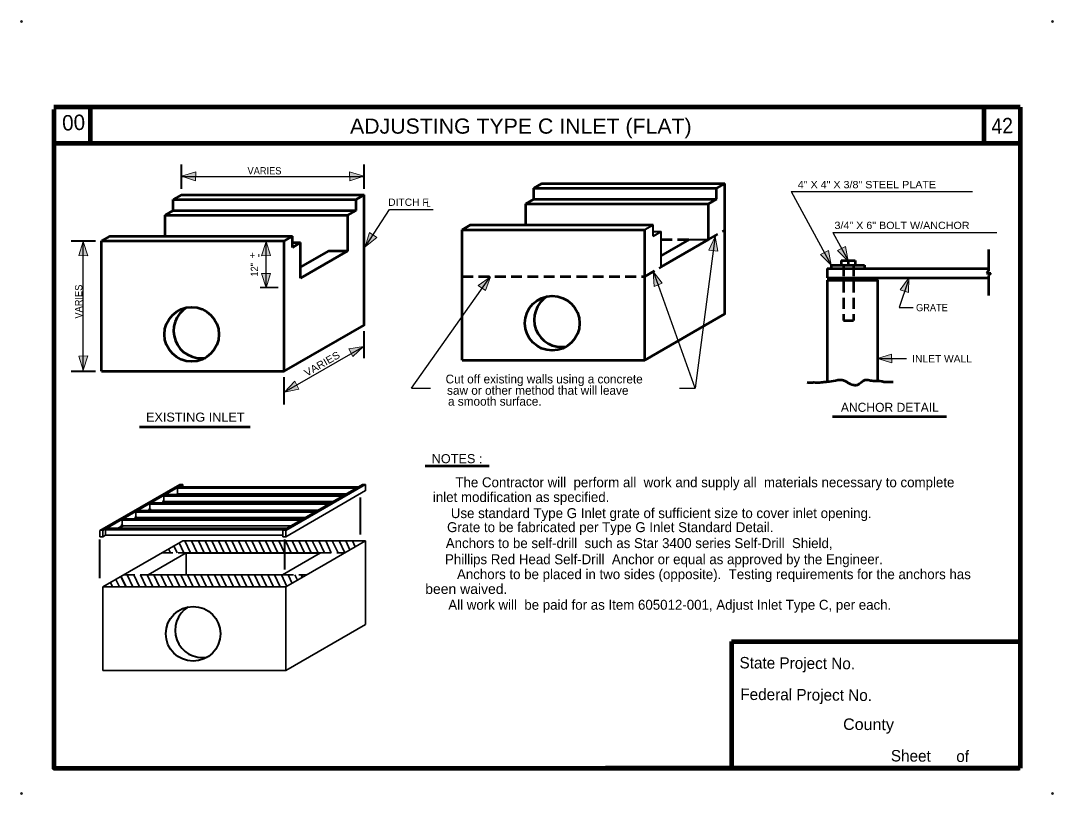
# Model space of a CAD drawing. Extents: x -8731 to 9680, y -62842 to -56618.
# Drawn here: x 8085 to 9680, y -62842 to -61646 of the extents above; entities that cross this region are included whole.
import ezdxf
from ezdxf.enums import TextEntityAlignment as Align

# ---------------------------------------------------------------- set-up
doc = ezdxf.new("R2010")
doc.units = 0
doc.header["$LTSCALE"] = 5.6
doc.header["$PDMODE"] = 32
doc.header["$PDSIZE"] = 2.8
doc.linetypes.add('MEDIUM_DASHED', pattern=[4.5, 3, -1.5])
doc.layers.add('1', color=7, linetype='Continuous', lineweight=13)
doc.layers.add('3', color=7, linetype='Continuous', lineweight=35)

msp = doc.modelspace()

# ---------------------------------------------------------------- hatches: boundary and pattern name
at = {"layer": '1'}
for points in [[(8333.18, -61886.64), (8355.36, -61879.62), (8355, -61893.36)], [(8614.94, -61886.64), (8592.74, -61879.62), (8593.1, -61893.36)], [(8617.16, -61995.7), (8623.52, -61973.32), (8634.8, -61981.2)], [(8181.62, -61987.08), (8188.62, -62009.26), (8174.88, -62008.9)], [(8463.98, -61987.08), (8456.98, -62009.26), (8470.72, -62008.9)], [(9157.34, -61979.72), (9147.76, -62000.94), (9161.46, -62002.2)], [(9336.9, -62023.74), (9320.18, -62007.56), (9332.44, -62001.34)], [(9363.16, -62017.48), (9346.42, -62001.32), (9358.7, -61995.08)], [(8463.98, -62058.84), (8456.98, -62036.64), (8470.72, -62037)], [(8810.46, -62041.72), (8791.6, -62055.36), (8802.86, -62063.28)], [(9061.82, -62033.5), (9063.18, -62056.72), (9075.9, -62051.48)], [(9456.78, -62043.34), (9443.1, -62062.18), (9456.26, -62066.18)], [(8614.68, -62149.44), (8591.7, -62153.1), (8598.16, -62165.22)], [(8181.62, -62186.32), (8188.62, -62164.14), (8174.88, -62164.5)], [(9408.18, -62168.02), (9430.36, -62175.02), (9430, -62161.28)], [(8492.46, -62220.06), (8508.38, -62203.1), (8514.78, -62215.26)]]:
    msp.add_hatch(color=256, dxfattribs=at).paths.add_polyline_path(points)

# ---------------------------------------------------------------- linework, layer by layer
at = {"layer": '1', "lineweight": 100}
for p, q in [((9628.52, -61779.7), (8136.3, -61779.7)), ((8192.54, -61783.2), (8192.54, -61835.96)), ((9572.28, -61779.7), (9572.28, -61835.96)), ((9628.52, -61779.7), (9628.52, -62801.14)), ((9628.52, -61835.96), (8136.3, -61835.96)), ((9182.8, -62605.44), (9628.52, -62605.44)), ((9182.8, -62605.44), (9182.8, -62801.14)), ((9628.52, -62801.14), (8988.38, -62801.14))]:
    msp.add_line(p, q, dxfattribs=at)
msp.add_lwpolyline([(8136.3, -61783.2), (8136.3, -62801.14), (9627.06, -62801.14)], dxfattribs=at)
at = {"layer": '1'}
for points in [[(8333.18, -61886.64), (8355.36, -61879.62), (8355, -61893.36)], [(8614.94, -61886.64), (8592.74, -61879.62), (8593.1, -61893.36)], [(8617.16, -61995.7), (8623.52, -61973.32), (8634.8, -61981.2)], [(8181.62, -61987.08), (8188.62, -62009.26), (8174.88, -62008.9)], [(8463.98, -61987.08), (8456.98, -62009.26), (8470.72, -62008.9)], [(9157.34, -61979.72), (9147.76, -62000.94), (9161.46, -62002.2)], [(9336.9, -62023.74), (9320.18, -62007.56), (9332.44, -62001.34)], [(9363.16, -62017.48), (9346.42, -62001.32), (9358.7, -61995.08)], [(8463.98, -62058.84), (8456.98, -62036.64), (8470.72, -62037)], [(8810.46, -62041.72), (8791.6, -62055.36), (8802.86, -62063.28)], [(9061.82, -62033.5), (9063.18, -62056.72), (9075.9, -62051.48)], [(9456.78, -62043.34), (9443.1, -62062.18), (9456.26, -62066.18)], [(8614.68, -62149.44), (8591.7, -62153.1), (8598.16, -62165.22)], [(8181.62, -62186.32), (8188.62, -62164.14), (8174.88, -62164.5)], [(9408.18, -62168.02), (9430.36, -62175.02), (9430, -62161.28)], [(8492.46, -62220.06), (8508.38, -62203.1), (8514.78, -62215.26)]]:
    msp.add_lwpolyline(points, close=True, dxfattribs=at)
for p in [(8086.34, -61647.5), (9678.46, -61647.5), (8086.34, -62840.1), (9678.46, -62840.1)]:
    msp.add_point(p, dxfattribs=at)
at = {"layer": '3', "lineweight": 40}
for p, q in [((8333.16, -61905.78), (8333.16, -61868.28)), ((8615.46, -61905.78), (8615.46, -61868.28)), ((9061.7, -61961.88), (9049.1, -61969.08)), ((9061.7, -61979.12), (9061.7, -61961.72)), ((9061.7, -61971.78), (9074.3, -61971.78)), ((9061.7, -61979.12), (9074.3, -61971.78)), ((9074.3, -62026.68), (9074.3, -61971.78)), ((8163.06, -61986.32), (8200.56, -61986.32)), ((9118.1, -61984.38), (9147.22, -61984.38)), ((8615.46, -62167.68), (8615.46, -62125.82)), ((8163.06, -62187.78), (8200.56, -62187.78)), ((8492.16, -62238.92), (8492.16, -62197.08)), ((8609.76, -62439.78), (8609.76, -62382.62)), ((8207.46, -62507.42), (8207.46, -62447.58)), ((8492.9, -62493.92), (8492.9, -62447.58)), ((8340.5, -62468.42), (8547.96, -62468.42)), ((8247.82, -62521.08), (8240.16, -62504.72)), ((8520.36, -62506.08), (8518.56, -62502.32)), ((8216.9, -62521.08), (8215.86, -62518.82))]:
    msp.add_line(p, q, dxfattribs=at)
at = {"layer": '3', "lineweight": 25}
for p, q in [((8333.16, -61887.02), (8615.46, -61887.02)), ((9274.86, -61909.98), (9336.66, -62023.98)), ((9274.86, -61909.98), (9554.9, -61909.98)), ((8618.76, -61993.68), (8654.76, -61937.72)), ((8654.76, -61937.72), (8722.1, -61937.72)), ((9157.42, -61978.52), (9126.5, -62214.18)), ((9339.36, -61973.58), (9363.06, -62016.78)), ((9339.36, -61973.58), (9592.56, -61973.58)), ((8181.5, -62187.78), (8181.5, -61986.32)), ((8464.1, -62058.48), (8464.1, -61986.32)), ((8688.36, -62214.18), (8810.46, -62041.22)), ((9126.5, -62214.18), (9062.16, -62033.72)), ((9455.52, -62048.02), (9441.66, -62089.08)), ((9441.66, -62089.08), (9463.42, -62089.08)), ((8492.16, -62220.18), (8615.46, -62148.92)), ((9408.06, -62168.14), (9453.22, -62168.14)), ((8688.36, -62214.18), (8717.76, -62214.18)), ((9102.66, -62214.18), (9126.5, -62214.18)), ((8331.36, -62366.28), (8327.3, -62368.68)), ((8288.46, -62390.88), (8284.42, -62393.28)), ((8303.46, -62390.88), (8305.86, -62389.38)), ((8309.9, -62378.42), (8305.86, -62380.82)), ((8267.02, -62403.18), (8262.96, -62405.58)), ((8282.16, -62403.18), (8284.86, -62401.68)), ((8284.42, -62401.68), (8545.86, -62401.68)), ((8245.56, -62415.62), (8241.5, -62418.02)), ((8212.1, -62434.08), (8207.46, -62434.08)), ((8220.22, -62430.48), (8216.16, -62432.88)), ((8494.42, -62434.08), (8489.76, -62434.08))]:
    msp.add_line(p, q, dxfattribs=at)
at = {"layer": '3', "lineweight": 53}
for p, q in [((8890.1, -61897.82), (8877.5, -61905.18)), ((8890.1, -61897.82), (9172.42, -61897.82)), ((9172.42, -61897.82), (9159.82, -61905.18)), ((8877.5, -61905.18), (9159.82, -61905.18)), ((8877.5, -61921.98), (8877.5, -61905.18)), ((9159.82, -61921.98), (9159.82, -61905.18)), ((8333.16, -61915.08), (8320.56, -61922.42)), ((8320.56, -61922.42), (8602.86, -61922.42)), ((8320.56, -61939.22), (8320.56, -61922.42)), ((8333.16, -61915.08), (8615.46, -61915.08)), ((8615.46, -61915.08), (8602.86, -61922.42)), ((8602.86, -61939.22), (8602.86, -61922.42)), ((8864.9, -61929.18), (8877.5, -61921.98)), ((8864.9, -61929.18), (9147.22, -61929.18)), ((8864.9, -61961.72), (8864.9, -61929.18)), ((8877.5, -61921.98), (9159.82, -61921.98)), ((9147.22, -61929.18), (9159.82, -61921.98)), ((9147.22, -61984.38), (9147.22, -61929.18)), ((8307.96, -61946.42), (8320.56, -61939.22)), ((8307.96, -61946.42), (8590.26, -61946.42)), ((8307.96, -61978.98), (8307.96, -61946.42)), ((8320.56, -61939.22), (8602.86, -61939.22)), ((8590.26, -61946.42), (8602.86, -61939.22)), ((8590.26, -62001.62), (8590.26, -61946.42)), ((8779.56, -61961.72), (8766.82, -61969.08)), ((8779.42, -61961.72), (9061.7, -61961.72)), ((8766.82, -61969.08), (9049.1, -61969.08)), ((8766.82, -62170.52), (8766.82, -61969.08)), ((9049.1, -62170.52), (9049.1, -61969.08)), ((8222.62, -61978.98), (8209.86, -61986.32)), ((8209.86, -61986.32), (8492.16, -61986.32)), ((8209.86, -62187.78), (8209.86, -61986.32)), ((8222.46, -61978.98), (8504.76, -61978.98)), ((8504.76, -61979.12), (8492.16, -61986.32)), ((8492.16, -62187.78), (8492.16, -61986.32)), ((8504.76, -61996.38), (8504.76, -61978.98)), ((8504.76, -61989.02), (8517.36, -61989.02)), ((8504.76, -61996.38), (8517.36, -61989.02)), ((8517.36, -62043.92), (8517.36, -61989.02)), ((9074.3, -62009.72), (9118.1, -61984.38)), ((9579.96, -61999.52), (9579.96, -62032.68)), ((9336.66, -62023.98), (9387.96, -62023.98)), ((9336.66, -62023.98), (9336.66, -62029.22)), ((9352.26, -62016.78), (9373.86, -62016.78)), ((9352.26, -62016.78), (9352.26, -62023.98)), ((9363.06, -62016.78), (9363.06, -62023.98)), ((9373.86, -62016.78), (9373.86, -62023.98)), ((9387.96, -62023.98), (9387.96, -62029.22)), ((9330.36, -62029.22), (9579.96, -62029.22)), ((9330.36, -62029.22), (9330.36, -62043.32)), ((9579.96, -62032.68), (9576.5, -62036.28)), ((9576.5, -62036.28), (9583.42, -62036.28)), ((9583.42, -62036.28), (9579.96, -62039.88)), ((9579.96, -62039.88), (9579.96, -62070.78)), ((9330.36, -62043.32), (9579.96, -62043.32)), ((9330.36, -62047.22), (9330.36, -62203.22)), ((8766.82, -62170.52), (9049.1, -62170.52)), ((8209.86, -62187.78), (8492.16, -62187.78)), ((9338.9, -62257.52), (9514.86, -62257.52)), ((8268.36, -62273.72), (8439.5, -62273.72)), ((8709.5, -62334.02), (8808.66, -62334.02))]:
    msp.add_line(p, q, dxfattribs=at)
at = {"layer": '3', "linetype": 'MEDIUM_DASHED', "lineweight": 53}
for p, q in [((9147.22, -61984.38), (9172.42, -61969.82)), ((9074.3, -61984.38), (9118.1, -61984.38)), ((9355.7, -62023.98), (9355.7, -62109.62)), ((9371.02, -62023.98), (9371.02, -62109.62)), ((8766.82, -62041.22), (9049.1, -62041.22)), ((9049.1, -62041.22), (9074.3, -62026.68)), ((9355.7, -62109.62), (9371.02, -62109.62))]:
    msp.add_line(p, q, dxfattribs=at)
at = {"layer": '3'}
for p, q in [((8454.66, -62058.48), (8482.86, -62058.48)), ((8212.1, -62434.08), (8335.42, -62362.82)), ((8325.06, -62378.42), (8327.3, -62377.08)), ((8327.3, -62368.68), (8603.02, -62368.68)), ((8327.3, -62377.08), (8327.3, -62368.68)), ((8327.3, -62377.08), (8588.46, -62377.08)), ((8335.42, -62362.82), (8330.76, -62362.82)), ((8331.36, -62366.28), (8607.06, -62366.28)), ((8335.42, -62366.28), (8335.42, -62362.82)), ((8494.42, -62434.08), (8617.7, -62362.82)), ((8617.7, -62362.82), (8613.06, -62362.82)), ((8288.46, -62390.88), (8564.46, -62390.88)), ((8305.86, -62380.82), (8581.86, -62380.82)), ((8305.86, -62389.22), (8305.86, -62380.82)), ((8305.86, -62389.22), (8567.3, -62389.22)), ((8309.9, -62378.42), (8586.06, -62378.42)), ((8262.96, -62405.58), (8539.1, -62405.58)), ((8262.96, -62413.98), (8262.96, -62405.58)), ((8267.02, -62403.18), (8543.16, -62403.18)), ((8284.42, -62393.28), (8560.42, -62393.28)), ((8284.42, -62401.68), (8284.42, -62393.28)), ((8241.5, -62418.02), (8517.5, -62418.02)), ((8241.5, -62426.42), (8241.5, -62418.02)), ((8245.56, -62415.62), (8521.7, -62415.62)), ((8260.7, -62415.62), (8263.42, -62413.98)), ((8262.96, -62413.98), (8524.56, -62413.98)), ((8212.1, -62443.52), (8212.1, -62434.08)), ((8216.16, -62432.88), (8491.86, -62432.88)), ((8216.16, -62441.28), (8216.16, -62432.88)), ((8220.22, -62430.48), (8496.06, -62430.48)), ((8234.9, -62430.48), (8241.96, -62426.42)), ((8241.5, -62426.42), (8502.96, -62426.42)), ((8494.42, -62443.52), (8494.42, -62434.08)), ((8212.1, -62443.52), (8207.46, -62443.52)), ((8212.1, -62443.52), (8216.16, -62441.28)), ((8212.1, -62520.92), (8335.42, -62449.68)), ((8216.16, -62441.28), (8489.76, -62441.28)), ((8337.06, -62468.42), (8329.86, -62452.98)), ((8335.42, -62449.68), (8617.7, -62449.68)), ((8347.26, -62468.42), (8338.56, -62449.68)), ((8357.62, -62468.42), (8348.76, -62449.68)), ((8368.26, -62468.42), (8359.56, -62449.68)), ((8378.62, -62468.42), (8369.76, -62449.68)), ((8388.96, -62468.42), (8380.1, -62449.68)), ((8399.3, -62468.42), (8390.46, -62449.68)), ((8409.66, -62468.42), (8400.82, -62449.68)), ((8420.02, -62468.42), (8411.16, -62449.68)), ((8430.22, -62468.42), (8421.36, -62449.68)), ((8440.7, -62468.42), (8431.86, -62449.68)), ((8450.9, -62468.42), (8442.06, -62449.68)), ((8461.42, -62468.42), (8452.56, -62449.68)), ((8471.62, -62468.42), (8462.9, -62449.68)), ((8481.96, -62468.42), (8473.26, -62449.68)), ((8492.46, -62468.42), (8483.62, -62449.68)), ((8494.42, -62443.52), (8489.76, -62443.52)), ((8502.5, -62468.42), (8493.82, -62449.68)), ((8513.16, -62468.42), (8504.3, -62449.68)), ((8523.36, -62468.42), (8514.5, -62449.68)), ((8533.7, -62468.42), (8525.02, -62449.68)), ((8544.22, -62468.42), (8535.36, -62449.68)), ((8554.42, -62468.42), (8545.7, -62449.68)), ((8564.76, -62468.42), (8556.06, -62449.68)), ((8575.1, -62468.42), (8566.26, -62449.68)), ((8585.46, -62468.28), (8576.9, -62449.68)), ((8593.56, -62463.62), (8587.1, -62449.68)), ((8601.82, -62458.82), (8597.46, -62449.68)), ((8617.7, -62579.12), (8617.7, -62449.68)), ((8281.7, -62502.32), (8340.5, -62468.42)), ((8316.36, -62468.42), (8313.5, -62462.28)), ((8326.86, -62468.42), (8321.62, -62457.62)), ((8340.5, -62502.32), (8340.5, -62468.42)), ((8489.3, -62502.32), (8547.96, -62468.42)), ((8258.3, -62521.08), (8249.46, -62502.32)), ((8268.36, -62521.08), (8259.66, -62502.32)), ((8278.86, -62521.08), (8270.16, -62502.32)), ((8289.22, -62521.08), (8280.5, -62502.32)), ((8281.7, -62502.32), (8489.3, -62502.32)), ((8299.56, -62521.08), (8290.86, -62502.32)), ((8310.06, -62521.08), (8301.22, -62502.32)), ((8320.26, -62521.08), (8311.42, -62502.32)), ((8330.76, -62521.08), (8321.9, -62502.32)), ((8341.1, -62521.08), (8332.26, -62502.32)), ((8351.3, -62521.08), (8342.62, -62502.32)), ((8361.82, -62521.08), (8352.96, -62502.32)), ((8372.02, -62521.08), (8363.16, -62502.32)), ((8382.5, -62521.08), (8373.66, -62502.32)), ((8392.86, -62521.08), (8384.16, -62502.32)), ((8403.06, -62521.08), (8394.22, -62502.32)), ((8413.56, -62521.08), (8404.86, -62502.32)), ((8423.76, -62521.08), (8415.06, -62502.32)), ((8434.26, -62521.08), (8425.42, -62502.32)), ((8444.62, -62521.08), (8435.9, -62502.32)), ((8454.96, -62521.08), (8446.1, -62502.32)), ((8465.3, -62521.08), (8456.46, -62502.32)), ((8475.66, -62521.08), (8466.82, -62502.32)), ((8485.86, -62521.08), (8477.16, -62502.32)), ((8496.06, -62520.18), (8487.66, -62502.32)), ((8504.02, -62515.52), (8497.86, -62502.32)), ((8512.26, -62510.72), (8508.36, -62502.32)), ((8226.96, -62521.08), (8223.82, -62514.18)), ((8237.46, -62521.08), (8232.06, -62509.38)), ((8212.1, -62521.08), (8494.42, -62521.08)), ((8212.1, -62650.38), (8212.1, -62521.08)), ((8494.42, -62650.38), (8494.42, -62521.08)), ((8494.42, -62650.38), (8617.7, -62579.12)), ((8212.1, -62650.38), (8494.42, -62650.38))]:
    msp.add_line(p, q, dxfattribs=at)
at = {"layer": '3', "linetype": 'MEDIUM_DASHED'}
for p, q in [((8303.16, -62468.42), (8340.5, -62468.42)), ((8547.96, -62468.42), (8585.3, -62468.42)), ((8244.36, -62502.32), (8281.7, -62502.32)), ((8489.3, -62502.32), (8526.66, -62502.32))]:
    msp.add_line(p, q, dxfattribs=at)
at = {"layer": '3', "lineweight": 53}
for points in [[(9049.1, -62170.52), (9172.42, -62099.28), (9172.42, -61897.82)], [(8492.16, -62187.78), (8615.46, -62116.52), (8615.46, -61915.08)], [(9074.3, -62026.68), (9110.76, -62005.52), (9147.22, -61984.38)], [(8517.36, -62043.92), (8553.82, -62022.78), (8590.26, -62001.62)], [(8517.36, -62026.98), (8561.16, -62001.62), (8590.26, -62001.62)], [(9330.36, -62047.22), (9408.06, -62047.22), (9408.06, -62203.22)]]:
    msp.add_lwpolyline(points, dxfattribs=at)
at = {"layer": '3'}
for points in [[(8207.46, -62443.52), (8207.46, -62434.08), (8330.76, -62362.82)], [(8489.76, -62443.52), (8489.76, -62434.08), (8613.06, -62362.82)], [(8494.42, -62443.52), (8617.7, -62372.28), (8617.7, -62362.82)], [(8494.42, -62521.08), (8556.06, -62485.38), (8617.7, -62449.68)]]:
    msp.add_lwpolyline(points, dxfattribs=at)
at = {"layer": '3', "lineweight": 53}
for centre in [(8906.01, -62113.53), (8349.06, -62130.78)]:
    msp.add_circle(centre, 42.19, dxfattribs=at)
at = {"layer": '3', "lineweight": 40}
msp.add_circle((8351.31, -62593.38), 42.19, dxfattribs=at)
at = {"layer": '3', "lineweight": 53}
for centre in [(8920.26, -62108.12), (8363.31, -62125.38)]:
    msp.add_arc(centre, 42.19, 121.20786, 280.34886, dxfattribs=at)
at = {"layer": '3', "lineweight": 40}
msp.add_arc((8365.56, -62587.97), 42.19, 121.20786, 280.34886, dxfattribs=at)
at = {"layer": '3', "lineweight": 53}
msp.add_spline([(9299.62, -62204.88), (9303.06, -62205.32), (9309.96, -62204.88), (9314.76, -62205.18), (9323.62, -62204.42), (9330.96, -62203.82), (9343.56, -62202.02), (9347.02, -62201.28), (9352.1, -62201.12), (9357.82, -62202.62), (9361.7, -62205.02), (9370.86, -62208.78), (9375.96, -62208.92), (9380.62, -62206.82), (9386.16, -62202.62), (9388.42, -62201.42), (9390.22, -62200.98), (9392.02, -62200.98), (9399.5, -62202.32), (9407.62, -62202.78), (9409.42, -62202.78), (9414.36, -62203.08), (9416.46, -62203.68), (9420.06, -62204.28), (9427.1, -62204.28), (9432.5, -62203.98)], degree=3, dxfattribs=at)
at = {"layer": '3'}
for p in [(8305.86, -62389.22), (8284.42, -62401.68), (8241.5, -62426.42), (8262.96, -62413.98)]:
    msp.add_point(p, dxfattribs=at)

# ---------------------------------------------------------------- texts
at = {"layer": '1'}
for s, height, rotation, p in [('00', 23.78, 2.121, (8149.5, -61816.08)), ('State Project No.', 17.66, 359.537, (9195.08, -62646.84)), ('Federal Project No.', 17.66, 359.537, (9196.32, -62695.58)), ('Sheet      of', 17.66, 359.537, (9428.82, -62790.58))]:
    msp.add_text(s, height=height, rotation=rotation, dxfattribs=at).set_placement(p)
for s, height, rotation, width, p in [('42', 23.78, 2.121, 0.95, (9584.5, -61821.08)), ('County', 17.66, 359.537, 1.05, (9355.08, -62741.84))]:
    msp.add_text(s, height=height, rotation=rotation, dxfattribs=dict(at, width=width)).set_placement(p)
at = {"layer": '3'}
for s, height, width, p in [('ADJUSTING TYPE C INLET (FLAT)', 23.4, 1.05, (8857.43, -61820.72)), ('VARIES', 11.25, 0.95, (8461.51, -61883.68)), ('DITCH F', 11.25, 1.05, (8683.82, -61932.24)), ('L', 9.3, 0.75, (8714.88, -61933.38)), ('EXISTING INLET', 13.95, 1.05, (8354.64, -62265.62)), ('NOTES :', 13.95, 1.05, (8758.94, -62329.82)), ('been waived.', 15.34, 1.05, (8773.27, -62531.8))]:
    msp.add_text(s, height=height, dxfattribs=dict(at, width=width)).set_placement(p, align=Align.CENTER)
for s, width, p in [('4" X 4" X 3/8" STEEL PLATE', 1.1, (9285.22, -61905.02)), ('3/4" X 6" BOLT W/ANCHOR', 1.1, (9341.9, -61968.02)), ('GRATE', 0.95, (9467.76, -62095.08)), ('INLET WALL', 1.05, (9461.9, -62174.12))]:
    msp.add_text(s, height=11.25, dxfattribs=dict(at, width=width)).set_placement(p)
for s, height, rotation, width, p in [('+', 10.23, 90, 1.3, (8447.7, -62008.65)), ('12"', 11.25, 90, 0.95, (8451.68, -62031.08)), ('VARIES', 11.25, 90, 0.95, (8180.12, -62080.19)), ('VARIES', 11.25, 30.022, 1.1, (8553.15, -62181.16))]:
    msp.add_text(s, height=height, rotation=rotation, dxfattribs=dict(at, width=width)).set_placement(p, align=Align.CENTER)
msp.add_text('-', height=13.95, rotation=90, dxfattribs=at).set_placement((8458.16, -62008.8), align=Align.CENTER)
for s, p in [('Cut off existing walls using a concrete', (8741.2, -62206.62)), ('saw or other method that will leave', (8743.46, -62224.14)), ('a smooth surface.', (8744.9, -62241.02))]:
    msp.add_text(s, height=13.61, dxfattribs=at).set_placement(p)
for s, height, p in [('ANCHOR DETAIL', 13.95, (9427.35, -62250.48)), ('The Contractor will  perform all  work and supply all  materials necessary to complete', 15.34, (9141.72, -62367.02)), ('inlet modification as specified.', 15.34, (8857.91, -62389.84)), ('Use standard Type G Inlet grate of sufficient size to cover inlet opening.', 15.34, (9074.25, -62414.68)), ('Grate to be fabricated per Type G Inlet Standard Detail.', 15.34, (8995.49, -62436.36)), ('Anchors to be self-drill  such as Star 3400 series Self-Drill  Shield,', 15.34, (9040.22, -62461.02)), ('Phillips Red Head Self-Drill  Anchor or equal as approved by the Engineer.', 15.34, (9078.45, -62485.96)), ('Anchors to be placed in two sides (opposite).  Testing requirements for the anchors has ', 15.34, (9158.48, -62509)), ('All work will  be paid for as Item 605012-001, Adjust Inlet Type C, per each.', 15.34, (9087.48, -62556.28))]:
    msp.add_text(s, height=height, dxfattribs=at).set_placement(p, align=Align.CENTER)

doc.saveas('drawing.dxf')
